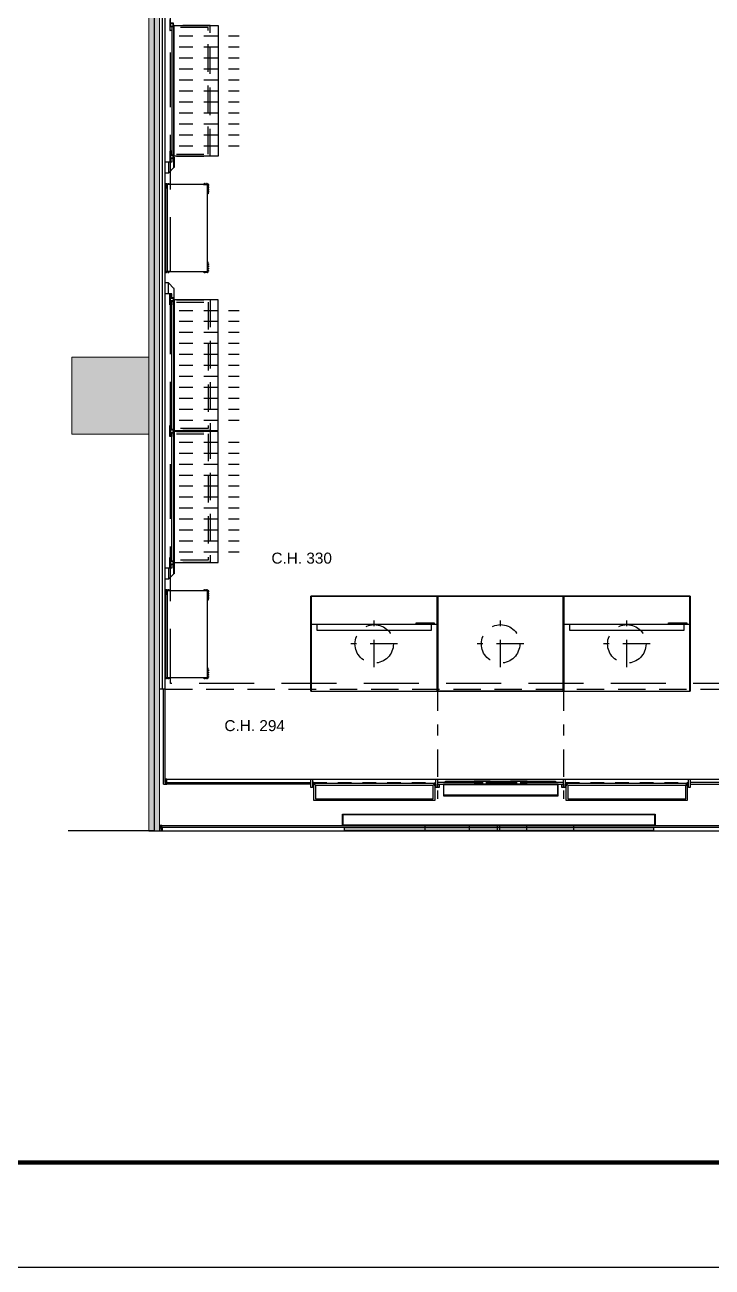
# Model space of a CAD drawing. Header units: millimetres. Extents: x 5896 to 6381, y 4295 to 4378.
# Drawn here: x 6187.07 to 6193.33, y 4349.11 to 4360.43 of the extents above; entities that cross this region are included whole.
import ezdxf

# ---------------------------------------------------------------- set-up
doc = ezdxf.new("R2010")
doc.units = ezdxf.units.MM
for name, pattern in [('HIDDEN2', [0.1875, 0.125, -0.0625]), ('NASCOSTA', [0.375, 0.25, -0.125]), ('NASCOSTA2', [0.1875, 0.125, -0.0625]), ('PHANTOM2', [1.25, 0.625, -0.125, 0.125, -0.125, 0.125, -0.125]), ('TRATTEGGIATA', [0.75, 0.5, -0.25]), ('TRATTOPUNTO2', [0.5, 0.25, -0.125, 0, -0.125])]:
    doc.linetypes.add(name, pattern=pattern)
for name, color, linetype in [('ax-arredo piani', 2, 'Continuous'), ('ax-arredo piani rossi', 1, 'Continuous'), ('ax-arredo proiezioni', 1, 'NASCOSTA'), ('ax-arredo sez', 6, 'Continuous'), ('AX-proiez vestiti', 1, 'NASCOSTA2'), ('AXlogo', 6, 'Continuous'), ('GA_X DIM', 8, 'Continuous'), ('Pareti02', 3, 'Continuous'), ('proiezioni', 2, 'NASCOSTA'), ('R-PIANI', 6, 'Continuous'), ('sezioni 02', 3, 'Continuous'), ('TESTI', 3, 'Continuous'), ('Urban', 6, 'Continuous'), ('VITI', 1, 'Continuous'), ('图框', 254, 'Continuous')]:
    doc.layers.add(name, color=color, linetype=linetype)
doc.layers.add('Axis', color=7, linetype='TRATTOPUNTO2', true_color=0xe27a03)
doc.layers.add('PROIEZ-FASCIONE', color=7, linetype='TRATTEGGIATA', true_color=0xb4b08e)
doc.layers.add('R-BORDER', color=7, linetype='PHANTOM2', true_color=0xdb0000, plot=False)
doc.layers.add('R-HATCH', color=7, linetype='Continuous', lineweight=9, true_color=0xbababa)
doc.layers.add('R-WALL', color=7, linetype='Continuous', lineweight=9, true_color=0xbababa)
doc.layers.add('sez-PHOTO', color=3, linetype='HIDDEN2', lineweight=15)
doc.styles.add('cart-inver', font='Arial.ttf')

# ---------------------------------------------------------------- blocks, each defined once
blk = doc.blocks.new('bullone fianco')
at = {"layer": 'VITI'}
for p, q in [((0, 0.008), (-0.003, 0.008)), ((-0.003, 0), (-0.003, 0.007)), ((0, 0.006), (-0.003, 0.006)), ((0, 0.001), (-0.003, 0.001)), ((0, -0.001), (0, 0.008)), ((0, 0.007), (0, 0.008)), ((0, 0), (0, 0.007)), ((0, 0.007), (0, 0.007)), ((0, 0), (0, -0.001)), ((0, 0), (0, 0)), ((0, -0.001), (-0.003, -0.001))]:
    blk.add_line(p, q, dxfattribs=at)
for centre, radius, start, end in [((-0.001, 0.007), 0.00209, 147.1328, 212.8672), ((0.005, 0.004), 0.00787, 163.2213, 196.7787), ((-0.001, 0), 0.00209, 147.1328, 212.8672)]:
    blk.add_arc(centre, radius, start, end, dxfattribs=at)
blk = doc.blocks.new('112')
at = {"layer": 'R-HATCH', "ltscale": 10000}
h = blk.add_hatch(color=253, dxfattribs=at)
h.dxf.hatch_style = 1
h.paths.add_polyline_path([(6103.731, 4414.014), (6104.431, 4414.014), (6104.431, 4414.714), (6103.731, 4414.714)])
h.paths.add_polyline_path([(6104.431, 4422.412), (6104.431, 4423.112), (6103.731, 4423.112), (6103.731, 4422.412)])
h.paths.add_polyline_path([(6095.331, 4422.414), (6095.331, 4423.114), (6096.031, 4423.114), (6096.031, 4422.414)])
h.paths.add_polyline_path([(6096.031, 4414.014), (6096.031, 4414.714), (6095.331, 4414.714), (6095.331, 4414.014)])
h.paths.add_polyline_path([(6096.031, 4405.613), (6096.031, 4406.313), (6095.331, 4406.313), (6095.331, 4405.613)])
h.paths.add_polyline_path([(6087.631, 4405.804), (6087.631, 4406.504), (6086.931, 4406.504), (6086.931, 4405.804)])
h.paths.add_polyline_path([(6086.931, 4414.714), (6087.631, 4414.714), (6087.631, 4414.014), (6086.931, 4414.014)])
h = blk.add_hatch(color=253, dxfattribs=at)
h.dxf.hatch_style = 1
h.paths.add_polyline_path([(6087.631, 4402.189), (6087.631, 4414.014), (6087.731, 4414.014), (6087.731, 4402.189)])
at = {"layer": 'ax-arredo piani', "color": 253}
for p, q in [((6087.795, 4402.661), (6089.11, 4402.661)), ((6089.123, 4402.661), (6092.548, 4402.661)), ((6092.561, 4402.661), (6093.877, 4402.661))]:
    blk.add_line(p, q, dxfattribs=at)
at = {"layer": 'ax-arredo piani', "color": 253, "elevation": 0}
for points in [[(6088.263, 4409.527), (6088.263, 4408.335), (6087.863, 4408.335), (6087.863, 4409.527)], [(6088.167, 4407.285), (6088.167, 4407.285), (6088.167, 4408.077), (6088.167, 4408.077), (6088.167, 4408.077), (6087.798, 4408.077), (6087.798, 4407.285), (6088.167, 4407.285)], [(6088.17, 4407.992), (6088.167, 4407.992), (6088.167, 4408.041), (6088.17, 4408.041)], [(6088.17, 4407.37), (6088.167, 4407.37), (6088.167, 4407.321), (6088.17, 4407.321)], [(6088.263, 4405.835), (6088.263, 4407.027), (6087.863, 4407.027), (6087.863, 4405.835)], [(6088.263, 4404.635), (6088.263, 4405.827), (6087.863, 4405.827), (6087.863, 4404.635)], [(6088.167, 4403.585), (6088.167, 4403.585), (6088.167, 4404.377), (6088.167, 4404.377), (6088.167, 4404.377), (6087.798, 4404.377), (6087.798, 4403.585), (6088.167, 4403.585)], [(6088.17, 4404.292), (6088.167, 4404.292), (6088.167, 4404.341), (6088.17, 4404.341)], [(6089.109, 4403.461), (6090.261, 4403.461), (6090.261, 4404.326), (6089.109, 4404.326)], [(6090.261, 4403.461), (6091.41, 4403.461), (6091.41, 4404.326), (6090.261, 4404.326)], [(6090.264, 4403.464), (6091.407, 4403.464), (6091.407, 4404.323), (6090.264, 4404.323)], [(6091.41, 4403.461), (6092.562, 4403.461), (6092.562, 4404.326), (6091.41, 4404.326)], [(6090.231, 4404.072), (6090.066, 4404.072), (6090.066, 4404.085), (6090.231, 4404.085)], [(6092.532, 4404.072), (6092.367, 4404.072), (6092.367, 4404.085), (6092.532, 4404.085)], [(6089.109, 4403.461), (6089.109, 4404.072), (6090.261, 4404.072), (6090.261, 4403.461), (6090.258, 4403.461), (6090.258, 4404.069), (6089.112, 4404.069), (6089.112, 4403.461)], [(6089.162, 4404.019), (6090.208, 4404.019), (6090.208, 4404.069), (6089.162, 4404.069)], [(6091.41, 4403.461), (6091.41, 4404.072), (6092.562, 4404.072), (6092.562, 4403.461), (6092.559, 4403.461), (6092.559, 4404.069), (6091.413, 4404.069), (6091.413, 4403.461)], [(6091.463, 4404.019), (6092.509, 4404.019), (6092.509, 4404.069), (6091.463, 4404.069)], [(6088.17, 4403.67), (6088.167, 4403.67), (6088.167, 4403.621), (6088.17, 4403.621)]]:
    blk.add_lwpolyline(points, close=True, dxfattribs=at)
for points in [[(6089.112, 4404.072), (6089.109, 4404.072), (6089.109, 4404.326), (6090.261, 4404.326)], [(6090.261, 4404.326), (6090.261, 4404.072), (6090.258, 4404.072), (6090.258, 4404.323), (6089.112, 4404.323), (6089.112, 4404.072)], [(6091.413, 4404.072), (6091.41, 4404.072), (6091.41, 4404.326), (6092.562, 4404.326)], [(6092.562, 4404.326), (6092.562, 4404.072), (6092.559, 4404.072), (6092.559, 4404.323), (6091.413, 4404.323), (6091.413, 4404.072)]]:
    blk.add_lwpolyline(points, dxfattribs=at)
at = {"layer": 'ax-arredo piani rossi', "color": 253}
for p, q in [((6090.236, 4402.621), (6089.134, 4402.621)), ((6090.335, 4402.631), (6090.335, 4402.641)), ((6090.335, 4402.641), (6091.335, 4402.641)), ((6090.63, 4402.631), (6090.335, 4402.631)), ((6090.74, 4402.641), (6090.596, 4402.641)), ((6090.596, 4402.641), (6090.596, 4402.631)), ((6090.596, 4402.631), (6090.63, 4402.631)), ((6090.706, 4402.631), (6090.74, 4402.631)), ((6090.74, 4402.631), (6090.74, 4402.641)), ((6091.077, 4402.641), (6090.928, 4402.641)), ((6090.928, 4402.641), (6090.928, 4402.631)), ((6090.928, 4402.631), (6090.983, 4402.631)), ((6091.335, 4402.631), (6091.019, 4402.631)), ((6091.019, 4402.631), (6091.077, 4402.631)), ((6091.077, 4402.631), (6091.077, 4402.641)), ((6091.335, 4402.641), (6091.335, 4402.631)), ((6092.537, 4402.621), (6091.435, 4402.621)), ((6089.149, 4402.606), (6090.221, 4402.606)), ((6091.45, 4402.606), (6092.522, 4402.606))]:
    blk.add_line(p, q, dxfattribs=at)
at = {"layer": 'ax-arredo proiezioni', "color": 253, "elevation": 0}
for points in [[(6087.883, 4408.335), (6088.192, 4408.335), (6088.192, 4409.527), (6087.883, 4409.527)], [(6087.883, 4408.355), (6088.172, 4408.355), (6088.172, 4409.507), (6087.883, 4409.507)], [(6087.883, 4407.027), (6088.192, 4407.027), (6088.192, 4405.835), (6087.883, 4405.835)], [(6087.883, 4407.007), (6088.172, 4407.007), (6088.172, 4405.855), (6087.883, 4405.855)], [(6087.883, 4405.827), (6088.192, 4405.827), (6088.192, 4404.635), (6087.883, 4404.635)], [(6087.883, 4405.807), (6088.172, 4405.807), (6088.172, 4404.655), (6087.883, 4404.655)]]:
    blk.add_lwpolyline(points, dxfattribs=at)
at = {"layer": 'ax-arredo sez', "color": 253}
for p, q in [((6087.766, 4402.616), (6087.766, 4403.481)), ((6087.781, 4402.631), (6087.781, 4403.481)), ((6087.766, 4402.616), (6087.781, 4402.616)), ((6087.782, 4402.661), (6087.781, 4402.66)), ((6087.781, 4402.66), (6087.781, 4402.631)), ((6087.781, 4402.631), (6087.781, 4402.631)), ((6087.781, 4402.631), (6087.781, 4402.614)), ((6087.781, 4402.614), (6087.796, 4402.614)), ((6087.795, 4402.661), (6087.782, 4402.661)), ((6087.796, 4402.66), (6087.795, 4402.661)), ((6087.796, 4402.614), (6087.796, 4402.66)), ((6087.796, 4402.614), (6087.796, 4402.631)), ((6087.796, 4402.631), (6089.109, 4402.631)), ((6089.109, 4402.614), (6087.796, 4402.614)), ((6089.109, 4402.66), (6089.11, 4402.661)), ((6089.109, 4402.583), (6089.109, 4402.66)), ((6089.11, 4402.661), (6089.123, 4402.661)), ((6089.123, 4402.661), (6089.124, 4402.66)), ((6089.124, 4402.66), (6089.124, 4402.631)), ((6089.124, 4402.631), (6089.124, 4402.631)), ((6089.124, 4402.631), (6089.124, 4402.583)), ((6089.128, 4402.631), (6089.126, 4402.631)), ((6089.126, 4402.631), (6089.126, 4402.616)), ((6089.126, 4402.616), (6089.132, 4402.616)), ((6089.128, 4402.618), (6089.128, 4402.631)), ((6089.132, 4402.618), (6089.128, 4402.618)), ((6089.134, 4402.631), (6089.132, 4402.631)), ((6089.132, 4402.631), (6089.132, 4402.618)), ((6089.132, 4402.616), (6089.132, 4402.599)), ((6089.134, 4402.599), (6089.134, 4402.631)), ((6089.134, 4402.621), (6089.149, 4402.606)), ((6089.134, 4402.466), (6089.134, 4402.621)), ((6090.221, 4402.606), (6090.236, 4402.621)), ((6090.236, 4402.599), (6090.236, 4402.631)), ((6090.236, 4402.631), (6090.238, 4402.631)), ((6090.236, 4402.621), (6090.236, 4402.466)), ((6090.238, 4402.631), (6090.238, 4402.618)), ((6090.238, 4402.618), (6090.242, 4402.618)), ((6090.244, 4402.616), (6090.238, 4402.616)), ((6090.238, 4402.616), (6090.238, 4402.599)), ((6090.242, 4402.618), (6090.242, 4402.631)), ((6090.242, 4402.631), (6090.244, 4402.631)), ((6090.244, 4402.631), (6090.244, 4402.616)), ((6090.246, 4402.66), (6090.247, 4402.661)), ((6090.246, 4402.583), (6090.246, 4402.66)), ((6090.247, 4402.661), (6090.26, 4402.661)), ((6090.26, 4402.661), (6090.261, 4402.66)), ((6090.261, 4402.66), (6090.261, 4402.631)), ((6090.63, 4402.631), (6090.261, 4402.631)), ((6090.261, 4402.631), (6090.261, 4402.614)), ((6090.261, 4402.631), (6090.261, 4402.631)), ((6090.261, 4402.631), (6090.261, 4402.583)), ((6090.261, 4402.614), (6090.63, 4402.614)), ((6090.261, 4402.614), (6090.276, 4402.614)), ((6090.261, 4402.583), (6090.261, 4402.614)), ((6090.276, 4402.614), (6090.276, 4402.583)), ((6090.32, 4402.614), (6090.316, 4402.614)), ((6090.316, 4402.614), (6090.316, 4402.51)), ((6090.32, 4402.514), (6090.32, 4402.614)), ((6091.356, 4402.614), (6090.32, 4402.614)), ((6090.32, 4402.614), (6090.32, 4402.611)), ((6090.639, 4402.641), (6090.63, 4402.641)), ((6090.63, 4402.641), (6090.63, 4402.614)), ((6090.63, 4402.614), (6090.639, 4402.614)), ((6090.639, 4402.614), (6090.639, 4402.641)), ((6090.674, 4402.631), (6090.639, 4402.631)), ((6090.639, 4402.631), (6090.674, 4402.631)), ((6090.639, 4402.631), (6090.674, 4402.631)), ((6090.639, 4402.614), (6090.674, 4402.614)), ((6090.674, 4402.641), (6090.706, 4402.641)), ((6090.674, 4402.614), (6090.674, 4402.641)), ((6090.706, 4402.614), (6090.674, 4402.614)), ((6090.706, 4402.641), (6090.706, 4402.614)), ((6090.83, 4402.631), (6090.706, 4402.631)), ((6090.706, 4402.631), (6090.83, 4402.631)), ((6090.706, 4402.614), (6090.83, 4402.614)), ((6090.83, 4402.641), (6090.838, 4402.641)), ((6090.83, 4402.614), (6090.83, 4402.641)), ((6090.838, 4402.614), (6090.83, 4402.614)), ((6090.838, 4402.641), (6090.838, 4402.614)), ((6090.983, 4402.631), (6090.838, 4402.631)), ((6090.838, 4402.631), (6090.983, 4402.631)), ((6090.838, 4402.614), (6090.983, 4402.614)), ((6090.983, 4402.641), (6091.019, 4402.641)), ((6090.983, 4402.614), (6090.983, 4402.641)), ((6091.019, 4402.614), (6090.983, 4402.614)), ((6091.019, 4402.641), (6091.019, 4402.614)), ((6091.41, 4402.631), (6091.019, 4402.631)), ((6091.019, 4402.614), (6091.41, 4402.614)), ((6091.356, 4402.614), (6091.356, 4402.514)), ((6091.36, 4402.614), (6091.356, 4402.614)), ((6091.356, 4402.611), (6091.356, 4402.614)), ((6091.36, 4402.51), (6091.36, 4402.614)), ((6091.395, 4402.614), (6091.41, 4402.614)), ((6091.395, 4402.583), (6091.395, 4402.614)), ((6091.41, 4402.66), (6091.411, 4402.661)), ((6091.41, 4402.583), (6091.41, 4402.66)), ((6091.41, 4402.614), (6091.41, 4402.631)), ((6091.41, 4402.614), (6091.41, 4402.583)), ((6091.411, 4402.661), (6091.424, 4402.661)), ((6091.424, 4402.661), (6091.425, 4402.66)), ((6091.425, 4402.66), (6091.425, 4402.631)), ((6091.425, 4402.631), (6091.425, 4402.631)), ((6091.425, 4402.631), (6091.425, 4402.583)), ((6091.429, 4402.631), (6091.427, 4402.631)), ((6091.427, 4402.631), (6091.427, 4402.616)), ((6091.427, 4402.616), (6091.433, 4402.616)), ((6091.429, 4402.618), (6091.429, 4402.631)), ((6091.433, 4402.618), (6091.429, 4402.618)), ((6091.435, 4402.631), (6091.433, 4402.631)), ((6091.433, 4402.631), (6091.433, 4402.618)), ((6091.433, 4402.616), (6091.433, 4402.599)), ((6091.435, 4402.599), (6091.435, 4402.631)), ((6091.435, 4402.621), (6091.45, 4402.606)), ((6091.435, 4402.466), (6091.435, 4402.621)), ((6092.522, 4402.606), (6092.537, 4402.621)), ((6092.537, 4402.599), (6092.537, 4402.631)), ((6092.537, 4402.631), (6092.539, 4402.631)), ((6092.537, 4402.621), (6092.537, 4402.466)), ((6092.539, 4402.631), (6092.539, 4402.618)), ((6092.539, 4402.618), (6092.543, 4402.618)), ((6092.545, 4402.616), (6092.539, 4402.616)), ((6092.539, 4402.616), (6092.539, 4402.599)), ((6092.543, 4402.618), (6092.543, 4402.631)), ((6092.543, 4402.631), (6092.545, 4402.631)), ((6092.545, 4402.631), (6092.545, 4402.616)), ((6092.547, 4402.66), (6092.548, 4402.661)), ((6092.547, 4402.583), (6092.547, 4402.66)), ((6092.548, 4402.661), (6092.561, 4402.661)), ((6092.561, 4402.661), (6092.562, 4402.66)), ((6092.562, 4402.66), (6092.562, 4402.631)), ((6093.876, 4402.631), (6092.562, 4402.631)), ((6092.562, 4402.631), (6092.562, 4402.631)), ((6092.562, 4402.631), (6092.562, 4402.583)), ((6092.562, 4402.614), (6093.876, 4402.614)), ((6089.124, 4402.583), (6089.109, 4402.583)), ((6089.132, 4402.599), (6089.134, 4402.599)), ((6089.149, 4402.606), (6089.149, 4402.481)), ((6090.221, 4402.481), (6090.221, 4402.606)), ((6090.238, 4402.599), (6090.236, 4402.599)), ((6090.261, 4402.583), (6090.246, 4402.583)), ((6090.276, 4402.583), (6090.261, 4402.583)), ((6090.316, 4402.51), (6091.36, 4402.51)), ((6090.32, 4402.611), (6091.356, 4402.611)), ((6091.356, 4402.514), (6090.32, 4402.514)), ((6091.41, 4402.583), (6091.395, 4402.583)), ((6091.425, 4402.583), (6091.41, 4402.583)), ((6091.433, 4402.599), (6091.435, 4402.599)), ((6091.45, 4402.606), (6091.45, 4402.481)), ((6092.522, 4402.481), (6092.522, 4402.606)), ((6092.539, 4402.599), (6092.537, 4402.599)), ((6092.562, 4402.583), (6092.547, 4402.583)), ((6090.236, 4402.466), (6089.134, 4402.466)), ((6089.149, 4402.481), (6090.221, 4402.481)), ((6092.537, 4402.466), (6091.435, 4402.466)), ((6091.45, 4402.481), (6092.522, 4402.481)), ((6089.396, 4402.238), (6089.396, 4402.343)), ((6089.396, 4402.343), (6092.244, 4402.343)), ((6089.401, 4402.238), (6089.401, 4402.338)), ((6089.401, 4402.338), (6092.239, 4402.338)), ((6092.239, 4402.338), (6092.239, 4402.238)), ((6092.244, 4402.343), (6092.244, 4402.238))]:
    blk.add_line(p, q, dxfattribs=at)
at = {"layer": 'ax-arredo sez', "color": 253, "elevation": 0}
for points in [[(6087.827, 4409.481), (6087.827, 4409.581), (6087.824, 4409.581), (6087.824, 4409.481)], [(6087.857, 4409.516), (6087.857, 4409.546), (6087.827, 4409.546), (6087.827, 4409.516)], [(6087.827, 4409.481), (6087.827, 4409.516), (6087.842, 4409.516), (6087.842, 4409.481)], [(6087.854, 4409.519), (6087.854, 4409.543), (6087.83, 4409.543), (6087.83, 4409.519)], [(6087.861, 4409.527), (6087.861, 4408.335), (6087.862, 4408.335), (6087.862, 4409.527)], [(6087.827, 4408.281), (6087.827, 4408.381), (6087.824, 4408.381), (6087.824, 4408.281)], [(6087.842, 4408.346), (6087.842, 4408.381), (6087.827, 4408.381), (6087.827, 4408.346)], [(6087.857, 4408.316), (6087.857, 4408.346), (6087.827, 4408.346), (6087.827, 4408.316)], [(6087.827, 4408.281), (6087.827, 4408.316), (6087.842, 4408.316), (6087.842, 4408.281)], [(6087.854, 4408.319), (6087.854, 4408.343), (6087.83, 4408.343), (6087.83, 4408.319)], [(6087.861, 4408.231), (6087.861, 4408.327), (6087.862, 4408.327), (6087.862, 4408.231)], [(6087.797, 4407.284), (6087.784, 4407.284), (6087.784, 4408.078), (6087.797, 4408.078)], [(6087.827, 4407.081), (6087.827, 4406.981), (6087.824, 4406.981), (6087.824, 4407.081)], [(6087.827, 4407.081), (6087.827, 4407.046), (6087.842, 4407.046), (6087.842, 4407.081)], [(6087.857, 4407.046), (6087.857, 4407.016), (6087.827, 4407.016), (6087.827, 4407.046)], [(6087.854, 4407.043), (6087.854, 4407.019), (6087.83, 4407.019), (6087.83, 4407.043)], [(6087.861, 4407.131), (6087.861, 4407.035), (6087.862, 4407.035), (6087.862, 4407.131)], [(6087.861, 4405.835), (6087.861, 4407.027), (6087.862, 4407.027), (6087.862, 4405.835)], [(6087.842, 4407.016), (6087.842, 4406.981), (6087.827, 4406.981), (6087.827, 4407.016)], [(6087.827, 4405.881), (6087.827, 4405.781), (6087.824, 4405.781), (6087.824, 4405.881)], [(6087.827, 4405.881), (6087.827, 4405.846), (6087.842, 4405.846), (6087.842, 4405.881)], [(6087.857, 4405.846), (6087.857, 4405.816), (6087.827, 4405.816), (6087.827, 4405.846)], [(6087.842, 4405.816), (6087.842, 4405.781), (6087.827, 4405.781), (6087.827, 4405.816)], [(6087.854, 4405.843), (6087.854, 4405.819), (6087.83, 4405.819), (6087.83, 4405.843)], [(6087.861, 4404.635), (6087.861, 4405.827), (6087.862, 4405.827), (6087.862, 4404.635)], [(6087.827, 4404.681), (6087.827, 4404.581), (6087.824, 4404.581), (6087.824, 4404.681)], [(6087.827, 4404.681), (6087.827, 4404.581), (6087.824, 4404.581), (6087.824, 4404.681)], [(6087.827, 4404.681), (6087.827, 4404.646), (6087.842, 4404.646), (6087.842, 4404.681)], [(6087.827, 4404.681), (6087.827, 4404.646), (6087.842, 4404.646), (6087.842, 4404.681)], [(6087.857, 4404.646), (6087.857, 4404.616), (6087.827, 4404.616), (6087.827, 4404.646)], [(6087.857, 4404.646), (6087.857, 4404.616), (6087.827, 4404.616), (6087.827, 4404.646)], [(6087.842, 4404.616), (6087.842, 4404.581), (6087.827, 4404.581), (6087.827, 4404.616)], [(6087.842, 4404.616), (6087.842, 4404.581), (6087.827, 4404.581), (6087.827, 4404.616)], [(6087.854, 4404.643), (6087.854, 4404.619), (6087.83, 4404.619), (6087.83, 4404.643)], [(6087.854, 4404.643), (6087.854, 4404.619), (6087.83, 4404.619), (6087.83, 4404.643)], [(6087.861, 4404.531), (6087.861, 4404.627), (6087.862, 4404.627), (6087.862, 4404.531)], [(6087.797, 4403.584), (6087.784, 4403.584), (6087.784, 4404.378), (6087.797, 4404.378)]]:
    blk.add_lwpolyline(points, close=True, dxfattribs=at)
for points in [[(6087.857, 4409.516), (6087.842, 4409.516), (6087.842, 4408.346), (6087.857, 4408.346), (6087.857, 4408.335), (6087.861, 4408.335), (6087.861, 4409.527), (6087.857, 4409.527), (6087.857, 4409.516)], [(6087.811, 4408.181), (6087.861, 4408.231), (6087.861, 4408.327), (6087.857, 4408.327), (6087.857, 4408.316), (6087.842, 4408.316), (6087.842, 4408.281), (6087.811, 4408.281), (6087.811, 4408.181), (6087.811, 4408.181)], [(6087.784, 4408.041), (6087.781, 4408.041), (6087.781, 4408.081), (6087.821, 4408.081), (6087.821, 4408.078), (6087.784, 4408.078), (6087.784, 4408.041)], [(6088.168, 4408.041), (6088.171, 4408.041), (6088.171, 4408.081), (6088.131, 4408.081), (6088.131, 4408.078), (6088.168, 4408.078), (6088.168, 4408.041)], [(6087.784, 4407.321), (6087.781, 4407.321), (6087.781, 4407.281), (6087.821, 4407.281), (6087.821, 4407.284), (6087.784, 4407.284), (6087.784, 4407.321)], [(6088.168, 4407.321), (6088.171, 4407.321), (6088.171, 4407.281), (6088.131, 4407.281), (6088.131, 4407.284), (6088.168, 4407.284), (6088.168, 4407.321)], [(6087.811, 4407.181), (6087.861, 4407.131), (6087.861, 4407.035), (6087.857, 4407.035), (6087.857, 4407.046), (6087.842, 4407.046), (6087.842, 4407.081), (6087.811, 4407.081), (6087.811, 4407.181), (6087.811, 4407.181)], [(6087.857, 4405.846), (6087.842, 4405.846), (6087.842, 4407.016), (6087.857, 4407.016), (6087.857, 4407.027), (6087.861, 4407.027), (6087.861, 4405.835), (6087.857, 4405.835), (6087.857, 4405.846)], [(6087.857, 4404.646), (6087.842, 4404.646), (6087.842, 4405.816), (6087.857, 4405.816), (6087.857, 4405.827), (6087.861, 4405.827), (6087.861, 4404.635), (6087.857, 4404.635), (6087.857, 4404.646)], [(6087.811, 4404.481), (6087.861, 4404.531), (6087.861, 4404.627), (6087.857, 4404.627), (6087.857, 4404.616), (6087.842, 4404.616), (6087.842, 4404.581), (6087.811, 4404.581), (6087.811, 4404.481), (6087.811, 4404.481)], [(6087.784, 4404.341), (6087.781, 4404.341), (6087.781, 4404.381), (6087.821, 4404.381), (6087.821, 4404.378), (6087.784, 4404.378), (6087.784, 4404.341)], [(6088.168, 4404.341), (6088.171, 4404.341), (6088.171, 4404.381), (6088.131, 4404.381), (6088.131, 4404.378), (6088.168, 4404.378), (6088.168, 4404.341)], [(6087.784, 4403.621), (6087.781, 4403.621), (6087.781, 4403.581), (6087.821, 4403.581), (6087.821, 4403.584), (6087.784, 4403.584), (6087.784, 4403.621)], [(6088.168, 4403.621), (6088.171, 4403.621), (6088.171, 4403.581), (6088.131, 4403.581), (6088.131, 4403.584), (6088.168, 4403.584), (6088.168, 4403.621)]]:
    blk.add_lwpolyline(points, dxfattribs=at)
at = {"layer": 'AX-proiez vestiti', "color": 253}
for p, q in [((6087.909, 4409.431), (6088.454, 4409.431)), ((6087.909, 4409.331), (6088.454, 4409.331)), ((6087.909, 4409.231), (6088.454, 4409.231)), ((6087.909, 4409.131), (6088.454, 4409.131)), ((6087.909, 4409.031), (6088.454, 4409.031)), ((6087.909, 4408.931), (6088.454, 4408.931)), ((6087.909, 4408.831), (6088.454, 4408.831)), ((6087.909, 4408.731), (6088.454, 4408.731)), ((6087.909, 4408.631), (6088.454, 4408.631)), ((6087.909, 4408.531), (6088.454, 4408.531)), ((6087.909, 4408.431), (6088.454, 4408.431)), ((6087.909, 4406.931), (6088.454, 4406.931)), ((6087.909, 4406.831), (6088.454, 4406.831)), ((6087.909, 4406.731), (6088.454, 4406.731)), ((6087.909, 4406.631), (6088.454, 4406.631)), ((6087.909, 4406.531), (6088.454, 4406.531)), ((6087.909, 4406.431), (6088.454, 4406.431)), ((6087.909, 4406.331), (6088.454, 4406.331)), ((6087.909, 4406.231), (6088.454, 4406.231)), ((6087.909, 4406.131), (6088.454, 4406.131)), ((6087.909, 4406.031), (6088.454, 4406.031)), ((6087.909, 4405.931), (6088.454, 4405.931)), ((6087.909, 4405.731), (6088.454, 4405.731)), ((6087.909, 4405.631), (6088.454, 4405.631)), ((6087.909, 4405.531), (6088.454, 4405.531)), ((6087.909, 4405.431), (6088.454, 4405.431)), ((6087.909, 4405.331), (6088.454, 4405.331)), ((6087.909, 4405.231), (6088.454, 4405.231)), ((6087.909, 4405.131), (6088.454, 4405.131)), ((6087.909, 4405.031), (6088.454, 4405.031)), ((6087.909, 4404.931), (6088.454, 4404.931)), ((6087.909, 4404.831), (6088.454, 4404.831)), ((6087.909, 4404.731), (6088.454, 4404.731))]:
    blk.add_line(p, q, dxfattribs=at)
at = {"layer": 'Axis', "color": 253}
for p, q in [((6090.261, 4403.532), (6090.261, 4402.481)), ((6091.41, 4403.532), (6091.41, 4402.481))]:
    blk.add_line(p, q, dxfattribs=at)
at = {"layer": 'AXlogo', "color": 253}
for p, q in [((6089.415, 4402.194), (6089.415, 4402.219)), ((6089.415, 4402.219), (6092.228, 4402.219)), ((6092.228, 4402.194), (6089.415, 4402.194)), ((6092.228, 4402.219), (6092.228, 4402.194))]:
    blk.add_line(p, q, dxfattribs=at)
at = {"layer": 'DEFPOINTS', "color": 253}
for p, q in [((6087.811, 4408.281), (6087.781, 4408.281)), ((6087.811, 4408.181), (6087.781, 4408.181)), ((6087.811, 4408.081), (6087.781, 4408.081)), ((6087.811, 4407.281), (6087.781, 4407.281)), ((6087.811, 4407.181), (6087.781, 4407.181)), ((6087.811, 4407.081), (6087.781, 4407.081)), ((6087.811, 4404.581), (6087.781, 4404.581)), ((6087.811, 4404.481), (6087.781, 4404.481)), ((6087.811, 4404.381), (6087.781, 4404.381))]:
    blk.add_line(p, q, dxfattribs=at)
at = {"layer": 'Pareti02', "color": 253}
for p, q in [((6087.756, 4403.481), (6087.756, 4411.881)), ((6087.781, 4403.481), (6087.781, 4411.881)), ((6087.781, 4403.481), (6087.731, 4403.481))]:
    blk.add_line(p, q, dxfattribs=at)
at = {"layer": 'PROIEZ-FASCIONE', "color": 253}
for p, q in [((6087.831, 4403.531), (6087.831, 4412.314)), ((6093.841, 4403.531), (6087.831, 4403.531))]:
    blk.add_line(p, q, dxfattribs=at)
at = {"layer": 'proiezioni', "color": 253}
for p, q in [((6089.685, 4403.68), (6089.685, 4404.107)), ((6090.836, 4403.68), (6090.836, 4404.107)), ((6091.986, 4403.68), (6091.986, 4404.107)), ((6089.898, 4403.893), (6089.472, 4403.893)), ((6091.049, 4403.893), (6090.622, 4403.893)), ((6092.2, 4403.893), (6091.773, 4403.893)), ((6087.781, 4403.481), (6093.891, 4403.481))]:
    blk.add_line(p, q, dxfattribs=at)
for centre in [(6089.685, 4403.893), (6090.836, 4403.893), (6091.986, 4403.893)]:
    blk.add_circle(centre, 0.175, dxfattribs=at)
at = {"layer": 'R-BORDER', "color": 253, "ltscale": 10000}
for p, q in [((6087.681, 4414.089), (6087.681, 4402.189)), ((6087.631, 4402.189), (6094.003, 4402.189)), ((6087.681, 4402.189), (6087.631, 4402.189))]:
    blk.add_line(p, q, dxfattribs=at)
at = {"layer": 'R-PIANI', "color": 253, "ltscale": 10000}
blk.add_line((6087.631, 4402.189), (6086.899, 4402.189), dxfattribs=at)
at = {"layer": 'R-WALL', "color": 253, "ltscale": 10000}
for p, q in [((6087.631, 4402.189), (6087.631, 4414.014)), ((6087.731, 4414.014), (6087.731, 4402.189)), ((6087.631, 4406.504), (6086.931, 4406.504)), ((6086.931, 4406.504), (6086.931, 4405.804)), ((6087.631, 4405.804), (6087.631, 4406.504)), ((6086.931, 4405.804), (6087.631, 4405.804)), ((6087.731, 4402.189), (6087.631, 4402.189))]:
    blk.add_line(p, q, dxfattribs=at)
at = {"layer": 'sez-PHOTO', "color": 253}
for p, q in [((6089.128, 4402.631), (6090.242, 4402.631)), ((6091.429, 4402.631), (6092.543, 4402.631))]:
    blk.add_line(p, q, dxfattribs=at)
at = {"layer": 'sezioni 02', "color": 253}
for p, q in [((6087.741, 4402.239), (6087.731, 4402.239)), ((6087.731, 4402.239), (6087.731, 4402.218)), ((6087.731, 4402.218), (6087.741, 4402.218)), ((6087.741, 4402.218), (6087.741, 4402.239)), ((6087.751, 4402.239), (6087.741, 4402.239)), ((6087.741, 4402.239), (6087.741, 4402.189)), ((6087.741, 4402.189), (6087.756, 4402.189)), ((6087.751, 4402.219), (6087.751, 4402.239)), ((6087.756, 4402.219), (6087.751, 4402.219)), ((6087.756, 4402.189), (6087.756, 4402.219)), ((6090.554, 4402.238), (6090.147, 4402.238)), ((6090.147, 4402.238), (6090.147, 4402.194)), ((6090.147, 4402.194), (6090.554, 4402.194)), ((6090.554, 4402.194), (6090.554, 4402.238)), ((6090.829, 4402.238), (6090.806, 4402.238)), ((6090.806, 4402.238), (6090.806, 4402.194)), ((6090.806, 4402.194), (6090.829, 4402.194)), ((6090.829, 4402.194), (6090.829, 4402.238)), ((6091.502, 4402.238), (6091.072, 4402.238)), ((6091.072, 4402.238), (6091.072, 4402.194)), ((6091.072, 4402.194), (6091.502, 4402.194)), ((6091.502, 4402.194), (6091.502, 4402.238))]:
    blk.add_line(p, q, dxfattribs=at)
at = {"layer": 'Urban', "color": 253}
for p, q in [((6087.751, 4402.219), (6087.751, 4402.238)), ((6087.751, 4402.238), (6093.969, 4402.238)), ((6093.969, 4402.219), (6087.751, 4402.219)), ((6092.239, 4402.241), (6089.401, 4402.241)), ((6089.401, 4402.241), (6089.401, 4402.238)), ((6089.401, 4402.238), (6092.239, 4402.238)), ((6092.239, 4402.238), (6092.239, 4402.241))]:
    blk.add_line(p, q, dxfattribs=at)
at = {"layer": 'VITI', "color": 253, "elevation": 0}
for points in [[(6087.821, 4408.082), (6087.821, 4408.081), (6087.781, 4408.081), (6087.781, 4408.082)], [(6087.821, 4407.281), (6087.821, 4407.28), (6087.781, 4407.28), (6087.781, 4407.281)], [(6087.821, 4404.382), (6087.821, 4404.381), (6087.781, 4404.381), (6087.781, 4404.382)], [(6087.821, 4403.581), (6087.821, 4403.58), (6087.781, 4403.58), (6087.781, 4403.581)]]:
    blk.add_lwpolyline(points, close=True, dxfattribs=at)
for points in [[(6088.131, 4408.081), (6088.131, 4408.082), (6088.172, 4408.082), (6088.172, 4407.992), (6088.171, 4407.992), (6088.171, 4408.081), (6088.131, 4408.081)], [(6088.131, 4407.281), (6088.131, 4407.28), (6088.172, 4407.28), (6088.172, 4407.37), (6088.171, 4407.37), (6088.171, 4407.281), (6088.131, 4407.281)], [(6088.131, 4404.381), (6088.131, 4404.382), (6088.172, 4404.382), (6088.172, 4404.292), (6088.171, 4404.292), (6088.171, 4404.381), (6088.131, 4404.381)], [(6088.131, 4403.581), (6088.131, 4403.58), (6088.172, 4403.58), (6088.172, 4403.67), (6088.171, 4403.67), (6088.171, 4403.581), (6088.131, 4403.581)]]:
    blk.add_lwpolyline(points, dxfattribs=at)
at = {"layer": 'VITI', "color": 253}
for p, rotation in [((6087.787, 4408.082), 270), ((6087.807, 4408.082), 270), ((6087.814, 4407.28), 90), ((6088.145, 4407.28), 90), ((6088.165, 4407.28), 90), ((6088.172, 4407.355), 180), ((6088.172, 4407.335), 180), ((6088.172, 4407.315), 180), ((6088.172, 4407.295), 180), ((6087.787, 4404.382), 270), ((6087.807, 4404.382), 270), ((6088.172, 4403.655), 180), ((6088.172, 4403.635), 180), ((6087.814, 4403.58), 90), ((6088.145, 4403.58), 90), ((6088.165, 4403.58), 90), ((6088.172, 4403.615), 180), ((6088.172, 4403.595), 180)]:
    blk.add_blockref('bullone fianco', p, dxfattribs=dict(at, rotation=rotation))
at = {"layer": 'VITI', "color": 253, "xscale": -1}
for p, rotation in [((6088.145, 4408.082), 90), ((6088.165, 4408.082), 90), ((6087.787, 4407.28), 270), ((6088.145, 4404.382), 90), ((6088.165, 4404.382), 90), ((6087.787, 4403.58), 270)]:
    blk.add_blockref('bullone fianco', p, dxfattribs=dict(at, rotation=rotation))
for p in [(6088.172, 4408.068), (6088.172, 4408.048), (6088.172, 4408.028), (6088.172, 4408.008), (6088.172, 4404.368), (6088.172, 4404.348), (6088.172, 4404.328), (6088.172, 4404.308)]:
    blk.add_blockref('bullone fianco', p, dxfattribs=at)
blk = doc.blocks.new('tukuang')
at = {"layer": '图框'}
blk.add_lwpolyline([(0, 0), (4200, 0), (4200, 2969.7), (0, 2969.7)], close=True, dxfattribs=at)
at = {"layer": '图框', "const_width": 4.24}
blk.add_lwpolyline([(212.1, 2870.7), (4101, 2870.7), (4101, 99), (212.1, 99)], close=True, dxfattribs=at)

msp = doc.modelspace()

# ---------------------------------------------------------------- block references
msp.add_blockref('112', (100.566, -49.103))
at = {"layer": 'GA_X DIM', "xscale": 0.009635294117647079, "yscale": 0.009635294117647079, "zscale": 0.009635294117647079}
msp.add_blockref('tukuang', (6178.831, 4349.112), dxfattribs=at)

# ---------------------------------------------------------------- texts
at = {"layer": 'TESTI', "char_height": 0.1, "width": 0.81214, "attachment_point": 1, "style": 'cart-inver'}
for s, insert in [('C.H. 330', (6189.315, 4355.621)), ('C.H. 294', (6188.887, 4354.095))]:
    msp.add_mtext(s, dxfattribs=dict(at, insert=insert))

doc.saveas('drawing.dxf')
